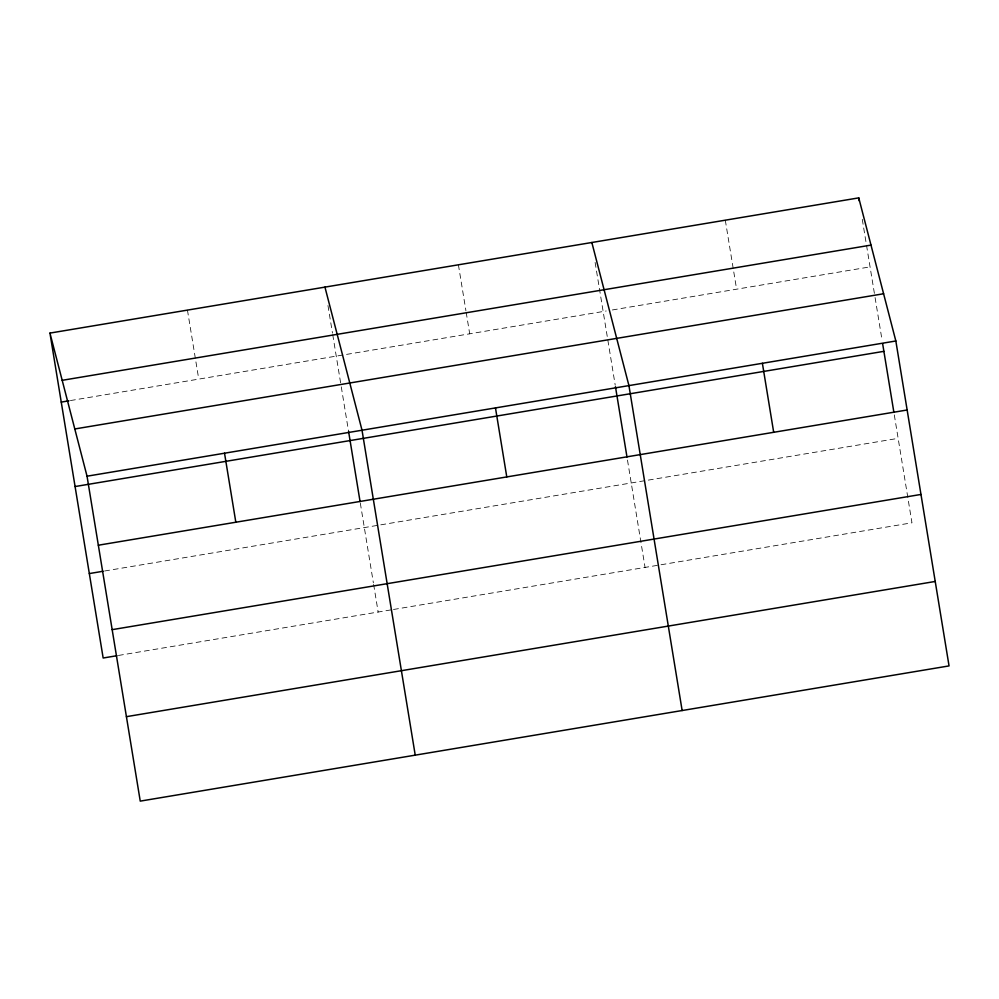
<?xml version="1.0" encoding="UTF-8"?>
<svg xmlns="http://www.w3.org/2000/svg" width="999" height="999" viewBox="0 0 999 999"><rect width="100%" height="100%" fill="white"/><g stroke="black" fill="none" stroke-linecap="round" stroke-linejoin="round"><path stroke-width="0.75" stroke-dasharray="5 3.75" d="M70.417 400.562L606.218 310.989M612.35 309.965L870.054 266.883M104.608 571.003L898.138 438.349M118.431 655.456L391.958 609.727M393.494 609.477L911.962 522.802L894.142 413.923M862.274 219.343L874.837 296.054M875.087 297.59L882.129 340.584M725.299 220.18L736.6 289.198M595.117 262.425L615.222 385.202M627.484 460.064L645.054 567.42M458.404 264.797L465.934 310.814M466.183 312.337L469.705 333.816M327.959 305.519L332.48 333.117M332.729 334.653L341.021 385.302M341.271 386.838L348.564 431.368M360.327 503.159L373.376 582.867M373.626 584.403L378.159 612.037M187.45 310.102L198.751 379.108"/><path stroke-width="1.5" d="M49.95 333.092L858.753 197.877L895.841 340.984L949.05 665.908L140.247 801.123L87.038 476.198L49.95 333.092L103.159 658.016L116.908 655.719M62.188 380.319L870.991 245.105M61.251 402.098L68.894 400.824M74.8 428.971L883.603 293.756M87.038 476.198L895.841 340.984M75.075 486.55L883.89 351.336M98.339 545.217L907.142 409.99M89.323 573.563L103.084 571.266M112.163 629.657L920.966 494.443M126.411 716.67L935.226 581.455M591.845 242.495L628.933 385.602L682.142 710.539M324.95 287.113L362.025 430.232L415.234 755.157M858.753 197.877L859.265 200.936M882.629 343.656L893.893 412.4M762.387 363.299L773.688 432.305M615.471 386.738L626.985 457.018M495.479 407.917L506.78 476.923M348.564 431.368L360.077 501.635M224.525 453.209L235.826 522.227"/></g></svg>
